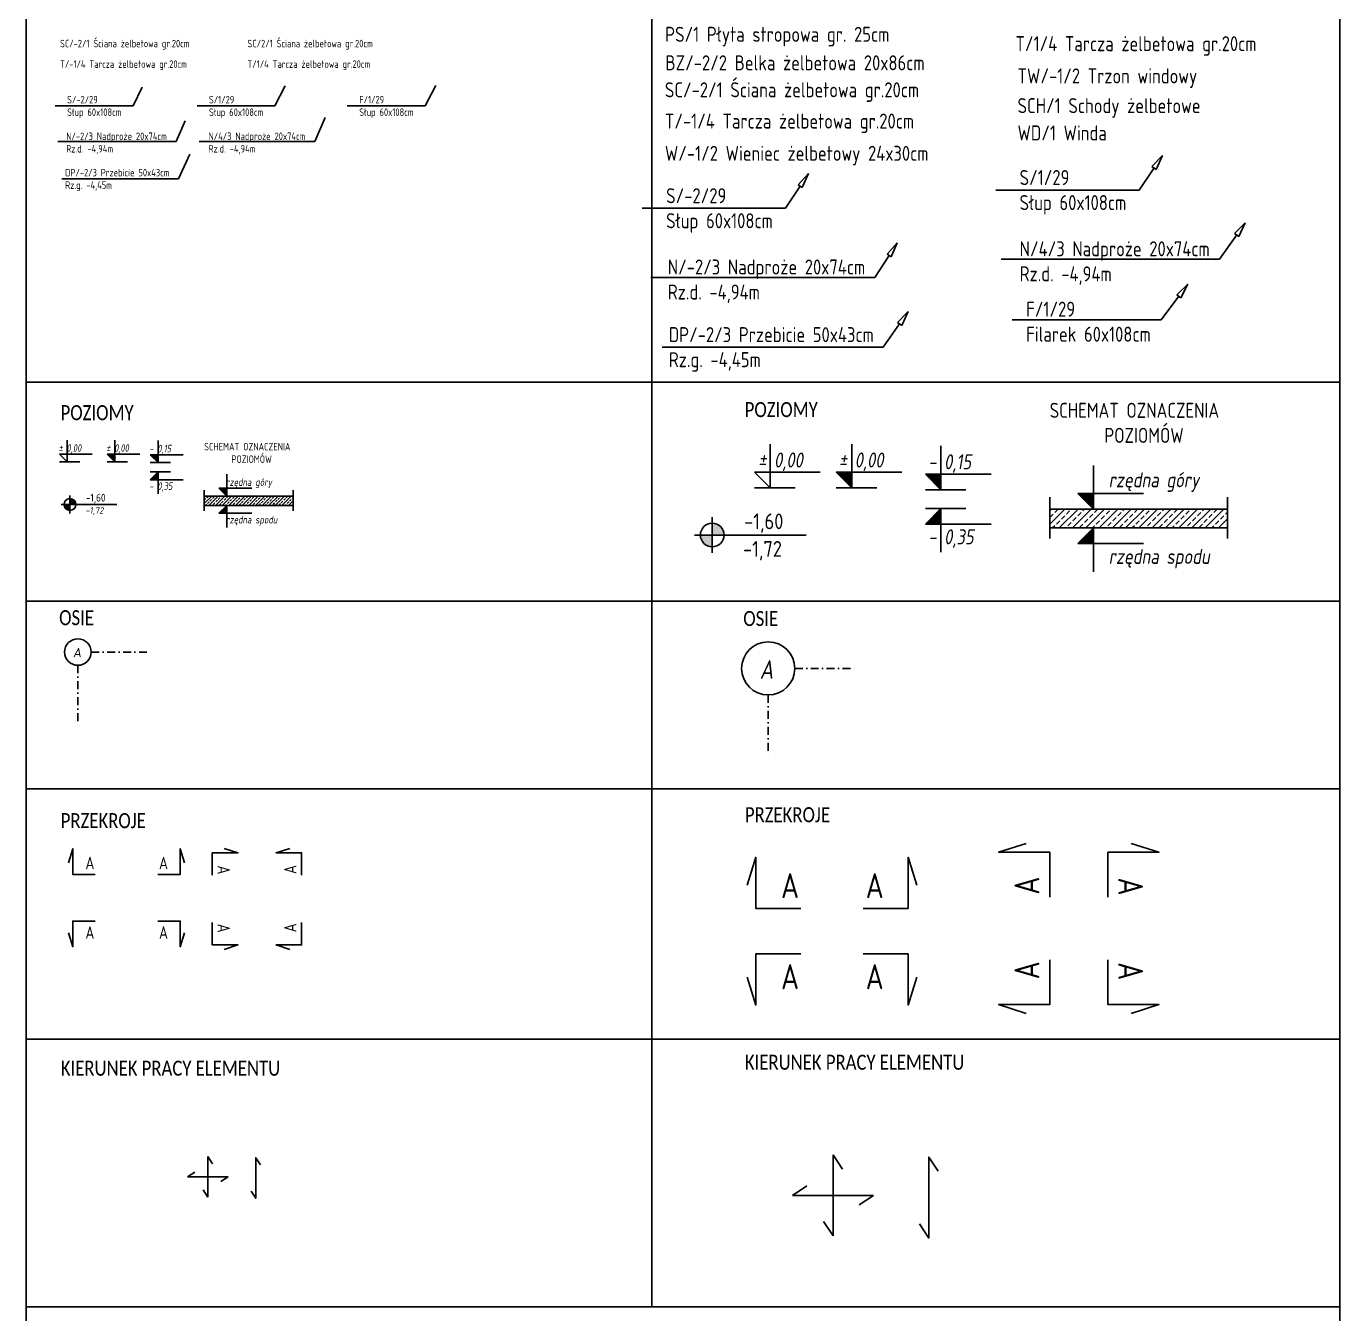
# Model space of a CAD drawing. Extents: x 0 to 4149, y 0 to 5505.
# Drawn here: x 0 to 2100, y 1210 to 3268 of the extents above; entities that cross this region are included whole.
import ezdxf
from ezdxf import colors
from ezdxf.entities.mleader import LeaderData, LeaderLine
from ezdxf.enums import TextEntityAlignment as Align
from ezdxf.math import Vec2, Vec3

# ---------------------------------------------------------------- set-up
doc = ezdxf.new("R2010")
doc.units = 0
doc.header["$MEASUREMENT"] = 0
doc.linetypes.add('DASHDOT', pattern=[25.4, 12.7, -6.35, 0, -6.35])
doc.linetypes.add('DASHED', pattern=[19.05, 12.7, -6.35])
for name, color, linetype in [('FS_Opis', 6, 'Continuous'), ('FS_OSIE', 6, 'DASHDOT'), ('FS_PRZEBICIA', 8, 'Continuous'), ('FS_PRZEKROJOWA', 1, 'Continuous'), ('FS_PRZERYWANA', 3, 'DASHED'), ('FS_RAMKA', 7, 'Continuous'), ('FS_SZRAFY', 8, 'Continuous'), ('FS_ZBROJENIE DOLNE', 2, 'Continuous')]:
    doc.layers.add(name, color=color, linetype=linetype)
doc.styles.add('KB 1_100', font='isocpeur.ttf', dxfattribs={"width": 0.8, "height": 24})
doc.styles.add('KB 1_50', font='isocpeur.ttf', dxfattribs={"width": 0.8, "height": 12})
doc.styles.add('KB_50', font='isocpeur.ttf', dxfattribs={"height": 10})
doc.styles.add('Ovotz Text Style 50', font='isocpeur.ttf', dxfattribs={"width": 0.7, "height": 50})

# ---------------------------------------------------------------- blocks, each defined once
blk = doc.blocks.new('KB poziom 1_50')
at = {"layer": 'FS_Opis', "ltscale": 50}
blk.add_hatch(color=256, dxfattribs=at).paths.add_polyline_path([(-12.5, 12.5), (0, 0), (0, 12.5)])
for p, q in [((0, 0), (0, 35)), ((-12.5, 12.5), (0, 0)), ((-12.5, 12.5), (40, 12.5))]:
    blk.add_line(p, q, dxfattribs=at)
at = {"layer": 'FS_Opis', "color": 9}
blk.add_line((-12.5, 0), (20, 0), dxfattribs=at)
at = {"layer": 'FS_Opis', "color": 9, "style": 'KB 1_50', "oblique": 10, "width": 0.8, "flags": 4}
blk.add_attdef('POZIOM', (-13.9, 16.3), '', height=12, dxfattribs=at)
blk = doc.blocks.new('KB poziom 1_100')
at = {"layer": 'FS_Opis', "ltscale": 50}
blk.add_hatch(color=256, dxfattribs=at).paths.add_polyline_path([(-25, 25), (0, 0), (0, 25)])
for p, q in [((0, 0), (0, 70)), ((-25, 25), (0, 0)), ((-25, 25), (80, 25))]:
    blk.add_line(p, q, dxfattribs=at)
at = {"layer": 'FS_Opis', "color": 9}
blk.add_line((-25, 0), (40, 0), dxfattribs=at)
at = {"layer": 'FS_Opis', "color": 9, "style": 'KB 1_100', "oblique": 10, "width": 0.8, "flags": 4}
blk.add_attdef('POZIOM', (-27.9, 32.6), '', height=24, dxfattribs=at)
blk = doc.blocks.new('KB przekrój 1_50')
at = {"layer": 'FS_Opis', "color": 7, "ltscale": 30}
blk.add_lwpolyline([(0, 0), (35.9, 0), (35.9, 40.9), (42.9, 18.7)], dxfattribs=at)
at = {"layer": 'FS_Opis', "color": 1, "ltscale": 50, "style": 'KB 1_50', "oblique": 10, "width": 0.8, "flags": 4}
blk.add_attdef('PRZEKRÓJ', (2, 8.2), '', height=20, dxfattribs=at)
blk = doc.blocks.new('KB przekrój 1_100')
at = {"layer": 'FS_Opis', "color": 7, "ltscale": 30}
blk.add_lwpolyline([(0, 0), (71.7, 0), (71.7, 81.7), (85.8, 37.4)], dxfattribs=at)
at = {"layer": 'FS_Opis', "color": 1, "ltscale": 50, "style": 'KB 1_100', "oblique": 10, "width": 0.8, "flags": 4}
blk.add_attdef('PRZEKRÓJ', (4, 16.5), '', height=40, dxfattribs=at)
blk = doc.blocks.new('_None')
blk = doc.blocks.new('_ClosedBlank')
at = {"color": 0, "linetype": 'ByBlock', "lineweight": -2}
for p, q in [((-1, 0.167), (0, 0)), ((-1, 0.167), (-1, -0.167)), ((0, 0), (-1, -0.167))]:
    blk.add_line(p, q, dxfattribs=at)
blk = doc.blocks.new('KB poziom3 1_100')
at = {"layer": 'FS_Opis', "ltscale": 50}
for points in [[(-25, 25), (0, 0), (0, 25)], [(0, -55), (0, -30), (-25, -55)]]:
    blk.add_hatch(color=256, dxfattribs=at).paths.add_polyline_path(points)
for p, q in [((0, 0), (0, 70)), ((-25, 25), (0, 0)), ((-25, 25), (80, 25)), ((-25, -55), (0, -30)), ((0, -30), (0, -100)), ((-25, -55), (80, -55))]:
    blk.add_line(p, q, dxfattribs=at)
at = {"layer": 'FS_Opis', "color": 9}
for p, q in [((-25, 0), (40, 0)), ((-25, -30), (40, -30))]:
    blk.add_line(p, q, dxfattribs=at)
at = {"layer": 'FS_Opis', "color": 9, "style": 'KB 1_100', "oblique": 10, "width": 0.8, "flags": 4}
for p in [(-27.9, 32.6), (-27.9, -87.4)]:
    blk.add_attdef('POZIOM', p, '', height=24, dxfattribs=at)
blk = doc.blocks.new('KB poziom3 1_50')
at = {"layer": 'FS_Opis', "ltscale": 50}
for points in [[(-12.5, 12.5), (0, 0), (0, 12.5)], [(0, -27.5), (0, -15), (-12.5, -27.5)]]:
    blk.add_hatch(color=256, dxfattribs=at).paths.add_polyline_path(points)
for p, q in [((0, 0), (0, 35)), ((-12.5, 12.5), (0, 0)), ((-12.5, 12.5), (40, 12.5)), ((0, -15), (0, -50)), ((-12.5, -27.5), (40, -27.5))]:
    blk.add_line(p, q, dxfattribs=at)
at = {"layer": 'FS_Opis', "color": 9}
for p, q in [((-12.5, 0), (20, 0)), ((-12.5, -15), (20, -15))]:
    blk.add_line(p, q, dxfattribs=at)
at = {"layer": 'FS_Opis', "color": 5, "ltscale": 50}
blk.add_line((-12.5, -27.5), (0, -15), dxfattribs=at)
at = {"layer": 'FS_Opis', "color": 9, "style": 'KB 1_50', "oblique": 10, "width": 0.8, "flags": 4}
for p in [(-13.9, 16.3), (-13.9, -43.7)]:
    blk.add_attdef('POZIOM', p, '', height=12, dxfattribs=at)
blk = doc.blocks.new('KB osie 1_100')
at = {"layer": 'FS_OSIE', "linetype": 'Continuous', "ltscale": 50}
blk.add_circle((0, 42.5), 42.5, dxfattribs=at)
at = {"layer": 'FS_Opis', "color": 6, "linetype": 'Continuous', "ltscale": 50, "style": 'KB 1_100', "oblique": 10, "width": 0.8, "flags": 4}
blk.add_attdef('OSIE', text='', height=30, dxfattribs=at).set_placement((-2.8, 16.8), align=Align.BOTTOM_CENTER)
blk = doc.blocks.new('KB osie 1_50')
at = {"layer": 'FS_OSIE', "linetype": 'Continuous', "ltscale": 50}
blk.add_circle((0, 21.2), 21.2, dxfattribs=at)
at = {"layer": 'FS_Opis', "color": 6, "linetype": 'Continuous', "ltscale": 50, "style": 'KB 1_50', "oblique": 10, "width": 0.8, "flags": 4}
blk.add_attdef('OSIE', text='', height=15, dxfattribs=at).set_placement((-1.4, 8.4), align=Align.BOTTOM_CENTER)
blk = doc.blocks.new('KB poziom arch 1_50')
at = {"layer": 'FS_Opis', "color": 6, "ltscale": 50}
for p, q in [((0, 0), (0, 35)), ((-12.5, 12.5), (0, 0)), ((-12.5, 12.5), (40, 12.5))]:
    blk.add_line(p, q, dxfattribs=at)
at = {"layer": 'FS_Opis', "color": 9}
blk.add_line((-12.5, 0), (20, 0), dxfattribs=at)
at = {"layer": 'FS_Opis', "color": 9, "style": 'KB 1_50', "oblique": 10, "width": 0.8, "flags": 4}
blk.add_attdef('POZIOM', (-13.9, 16.3), '', height=12, dxfattribs=at)
blk = doc.blocks.new('KB poziom arch 1_100')
at = {"layer": 'FS_Opis', "ltscale": 50}
for p, q in [((0, 0), (0, 70)), ((-25, 25), (0, 0)), ((-25, 25), (80, 25))]:
    blk.add_line(p, q, dxfattribs=at)
at = {"layer": 'FS_Opis', "color": 9}
blk.add_line((-25, 0), (40, 0), dxfattribs=at)
at = {"layer": 'FS_Opis', "color": 9, "style": 'KB 1_100', "oblique": 10, "width": 0.8, "flags": 4}
blk.add_attdef('POZIOM', (-15.3, 32.6), '', height=24, dxfattribs=at)
blk = doc.blocks.new('KB kierunek pracy 1_100')
at = {"layer": 'FS_Opis'}
for p, q in [((0, -129.6), (0, 129.6)), ((0, 129.6), (30.1, 83.9)), ((-83.9, 30.1), (-129.6, 0)), ((-129.6, 0), (129.6, 0)), ((129.6, 0), (83.9, -30.1)), ((-30.1, -83.9), (0, -129.6))]:
    blk.add_line(p, q, dxfattribs=at)
blk = doc.blocks.new('KB kierunek pracy 1_50')
at = {"layer": 'FS_Opis'}
for p, q in [((0, -64.8), (0, 64.8)), ((0, 64.8), (15.1, 41.9)), ((-41.9, 15.1), (-64.8, 0)), ((-64.8, 0), (64.8, 0)), ((64.8, 0), (41.9, -15.1)), ((-15.1, -41.9), (0, -64.8))]:
    blk.add_line(p, q, dxfattribs=at)
blk = doc.blocks.new('Ovotz_kota wysokosciowa RZUT')
h = blk.add_hatch(color=256)
edge = h.paths.add_edge_path()
edge.add_ellipse((0, 0), major_axis=(0, 6), ratio=1, start_angle=269.99965, end_angle=359.99965)
edge.add_line((0, 6), (0, 0))
edge.add_line((0, 0), (6, 0))
edge = h.paths.add_edge_path()
edge.add_ellipse((0, 0), major_axis=(0, 6), ratio=1, start_angle=449.99965, end_angle=539.99965)
edge.add_line((0, -6), (0, 0))
edge.add_line((0, 0), (-6, 0))
for p, q in [((0, 9), (0, -9)), ((-9, 0), (47.63, 0))]:
    blk.add_line(p, q)
blk.add_ellipse((0, 0), major_axis=(0, 6), ratio=1, start_param=4.712383, end_param=10.995568)
at = {"style": 'Ovotz Text Style 50', "width": 0.85}
for tag, p in [('PSW', (78.23, 2.94)), ('PSS', (78.23, -11.05))]:
    blk.add_attdef(tag, text='', height=8, dxfattribs=at).set_placement(p, align=Align.RIGHT)

msp = doc.modelspace()

# ---------------------------------------------------------------- hatches: boundary and pattern name
at = {"layer": 'FS_SZRAFY'}
h = msp.add_hatch(dxfattribs=at)
h.set_pattern_fill('ANSI33', color=256, scale=30, angle=360)
h.set_pattern_definition([(45, (-473649.014, 15489.243), (-5.30330086, 5.30330086), []), (45, (-473643.7106, 15489.243), (-5.30330086, 5.30330086), [3.75, -1.875])])
h.paths.add_polyline_path([(386.62167, 2517.44188), (284.58949, 2517.44188), (284.58949, 2502.44188), (386.62167, 2502.44188)])
h.paths.add_polyline_path([(426.65492, 2517.44188), (386.62167, 2517.44188), (386.62167, 2502.44188), (426.65492, 2502.44188)])
h = msp.add_hatch(dxfattribs=at)
h.set_pattern_fill('ANSI33', color=256, scale=60, angle=360)
h.set_pattern_definition([(45, (-946230.554, 28440.053), (-10.60660172, 10.60660172), []), (45, (-946219.947, 28440.053), (-10.60660172, 10.60660172), [7.5, -3.75])])
h.paths.add_polyline_path([(1840.71718, 2496.4498), (1636.65282, 2496.4498), (1636.65282, 2466.4498), (1840.71718, 2466.4498)])
h.paths.add_polyline_path([(1920.78368, 2496.4498), (1840.71718, 2496.4498), (1840.71718, 2466.4498), (1920.78368, 2466.4498)])

# ---------------------------------------------------------------- linework, layer by layer
for p, q in [((0, 5505.42201), (0, 0)), ((2100, 0), (2100, 5505.42201)), ((2100, 1221.42867), (0, 1221.42867))]:
    msp.add_line(p, q)
at = {"layer": 'FS_Opis'}
for points in [[(359.35493, 1406.49787), (366.88171, 1395.06863), (366.88171, 1459.85424), (374.40849, 1448.425)], [(1427.96288, 1354.20954), (1443.01644, 1331.35105), (1443.01644, 1460.92228), (1458.07, 1438.06379)]]:
    msp.add_lwpolyline(points, dxfattribs=at)
at = {"layer": 'FS_OSIE'}
for p, q in [((103.76912, 2268.2083), (203.76912, 2268.2083)), ((82.51912, 2246.9583), (82.51912, 2146.9583)), ((1228.69056, 2242.01547), (1328.69056, 2242.01547)), ((1186.19056, 2199.51547), (1186.19056, 2099.51547))]:
    msp.add_line(p, q, dxfattribs=at)
at = {"layer": 'FS_PRZEKROJOWA'}
for p, q in [((284.58949, 2517.44188, 3.01911), (426.65492, 2517.44188, 3.01911)), ((284.58949, 2502.44188, 3.01911), (426.65492, 2502.44188, 3.01911)), ((1636.65282, 2496.4498, 30.19108), (1920.78368, 2496.4498, 30.19108)), ((1636.65282, 2466.4498, 30.19108), (1920.78368, 2466.4498, 30.19108))]:
    msp.add_line(p, q, dxfattribs=at)
at = {"layer": 'FS_PRZERYWANA', "ltscale": 50}
for p, q in [((284.58949, 2527.14638, 3.01911), (284.58949, 2493.95539, 3.01911)), ((426.65492, 2527.14638, 3.01911), (426.65492, 2493.95539, 3.01911)), ((1636.65282, 2515.85879, 30.19108), (1636.65282, 2449.4768, 30.19108)), ((1920.78368, 2515.85879, 30.19108), (1920.78368, 2449.4768, 30.19108))]:
    msp.add_line(p, q, dxfattribs=at)
at = {"layer": 'FS_RAMKA', "color": 4}
for p, q in [((1000, 4309.49123), (1000, 1221.42867)), ((2100, 2699.49123), (0, 2699.49123)), ((2100, 2349.49123), (0, 2349.49123)), ((2100, 2049.49123), (0, 2049.49123)), ((2100, 1649.49123), (0, 1649.49123))]:
    msp.add_line(p, q, dxfattribs=at)

# ---------------------------------------------------------------- block references
ref = msp.add_blockref('KB osie 1_50', (82.51912, 2246.9583))
ref.add_attrib('OSIE', 'A', dxfattribs={"layer": 'FS_Opis', "color": 6, "linetype": 'Continuous', "ltscale": 50, "height": 15, "style": 'KB_50', "oblique": 10}).set_placement((81.13657, 2255.3538), align=Align.BOTTOM_CENTER)
ref = msp.add_blockref('KB osie 1_100', (1186.19056, 2199.51547))
ref.add_attrib('OSIE', 'A', dxfattribs={"layer": 'FS_Opis', "color": 6, "linetype": 'Continuous', "ltscale": 50, "height": 30, "style": 'KB 1_100', "oblique": 10, "width": 0.8}).set_placement((1183.42546, 2216.30645), align=Align.BOTTOM_CENTER)
ref = msp.add_blockref('KB przekrój 1_50', (110.2175, 1912.7266), dxfattribs=dict(xscale=-1))
ref.add_attrib('PRZEKRÓJ', 'A', (94.52543, 1920.95538), dxfattribs={"layer": 'FS_Opis', "color": 1, "ltscale": 50, "height": 20, "style": 'KB 1_50', "width": 0.8})
ref = msp.add_blockref('KB przekrój 1_50', (210.2175, 1912.7266))
ref.add_attrib('PRZEKRÓJ', 'A', (212.19529, 1920.95538), dxfattribs={"layer": 'FS_Opis', "color": 1, "ltscale": 50, "height": 20, "style": 'KB 1_50', "width": 0.8})
ref = msp.add_blockref('KB przekrój 1_50', (297.43914, 1911.37153), dxfattribs=dict(xscale=-1, rotation=270))
ref.add_attrib('PRZEKRÓJ', 'A', (305.66792, 1927.06361), dxfattribs={"layer": 'FS_Opis', "color": 1, "ltscale": 50, "height": 20, "rotation": 270, "style": 'KB 1_50', "width": 0.8})
ref = msp.add_blockref('KB przekrój 1_50', (440.25075, 1911.37153), dxfattribs=dict(rotation=89.99999999999999))
ref.add_attrib('PRZEKRÓJ', 'A', (432.02197, 1913.34932), dxfattribs={"layer": 'FS_Opis', "color": 1, "ltscale": 50, "height": 20, "rotation": 90, "style": 'KB 1_50', "width": 0.8})
ref = msp.add_blockref('KB przekrój 1_100', (1636.26016, 1876.37661), dxfattribs=dict(rotation=90))
ref.add_attrib('PRZEKRÓJ', 'A', (1619.8026, 1880.33219), dxfattribs={"layer": 'FS_Opis', "color": 1, "ltscale": 50, "height": 40, "rotation": 90, "style": 'KB 1_100', "width": 0.8})
ref = msp.add_blockref('KB przekrój 1_100', (1729.28099, 1876.37661), dxfattribs=dict(xscale=-1, rotation=270))
ref.add_attrib('PRZEKRÓJ', 'A', (1745.73855, 1907.76076), dxfattribs={"layer": 'FS_Opis', "color": 1, "ltscale": 50, "height": 40, "rotation": 270, "style": 'KB 1_100', "width": 0.8})
ref = msp.add_blockref('KB przekrój 1_100', (1238.1382, 1858.34683), dxfattribs=dict(xscale=-1))
ref.add_attrib('PRZEKRÓJ', 'A', (1206.75404, 1874.8044), dxfattribs={"layer": 'FS_Opis', "color": 1, "ltscale": 50, "height": 40, "style": 'KB 1_100', "width": 0.8})
ref = msp.add_blockref('KB przekrój 1_100', (1338.1382, 1858.34683))
ref.add_attrib('PRZEKRÓJ', 'A', (1342.09378, 1874.8044), dxfattribs={"layer": 'FS_Opis', "color": 1, "ltscale": 50, "height": 40, "style": 'KB 1_100', "width": 0.8})
ref = msp.add_blockref('KB przekrój 1_50', (110.2175, 1837.99222), dxfattribs=dict(rotation=180))
ref.add_attrib('PRZEKRÓJ', 'A', (94.52543, 1809.76344), dxfattribs={"layer": 'FS_Opis', "color": 1, "ltscale": 50, "height": 20, "style": 'KB 1_50', "width": 0.8})
ref = msp.add_blockref('KB przekrój 1_50', (210.2175, 1837.99222), dxfattribs=dict(xscale=-1, rotation=180))
ref.add_attrib('PRZEKRÓJ', 'A', (212.19529, 1809.76344), dxfattribs={"layer": 'FS_Opis', "color": 1, "ltscale": 50, "height": 20, "style": 'KB 1_50', "width": 0.8})
ref = msp.add_blockref('KB przekrój 1_50', (297.43914, 1835.83088), dxfattribs=dict(rotation=270))
ref.add_attrib('PRZEKRÓJ', 'A', (305.66792, 1833.85309), dxfattribs={"layer": 'FS_Opis', "color": 1, "ltscale": 50, "height": 20, "rotation": 270, "style": 'KB 1_50', "width": 0.8})
ref = msp.add_blockref('KB przekrój 1_50', (440.25075, 1835.83088), dxfattribs=dict(xscale=-1, rotation=90))
ref.add_attrib('PRZEKRÓJ', 'A', (432.02197, 1820.13881), dxfattribs={"layer": 'FS_Opis', "color": 1, "ltscale": 50, "height": 20, "rotation": 90, "style": 'KB 1_50', "width": 0.8})
ref = msp.add_blockref('KB przekrój 1_100', (1238.1382, 1785.59459), dxfattribs=dict(rotation=180))
ref.add_attrib('PRZEKRÓJ', 'A', (1206.75404, 1729.13703), dxfattribs={"layer": 'FS_Opis', "color": 1, "ltscale": 50, "height": 40, "style": 'KB 1_100', "width": 0.8})
ref = msp.add_blockref('KB przekrój 1_100', (1338.1382, 1785.59459), dxfattribs=dict(xscale=-1, rotation=180))
ref.add_attrib('PRZEKRÓJ', 'A', (1342.09378, 1729.13703), dxfattribs={"layer": 'FS_Opis', "color": 1, "ltscale": 50, "height": 40, "style": 'KB 1_100', "width": 0.8})
ref = msp.add_blockref('KB przekrój 1_100', (1636.26016, 1776.37661), dxfattribs=dict(xscale=-1, rotation=90))
ref.add_attrib('PRZEKRÓJ', 'A', (1619.8026, 1744.99246), dxfattribs={"layer": 'FS_Opis', "color": 1, "ltscale": 50, "height": 40, "rotation": 90, "style": 'KB 1_100', "width": 0.8})
ref = msp.add_blockref('KB przekrój 1_100', (1729.28099, 1776.37661), dxfattribs=dict(rotation=270))
ref.add_attrib('PRZEKRÓJ', 'A', (1745.73855, 1772.42103), dxfattribs={"layer": 'FS_Opis', "color": 1, "ltscale": 50, "height": 40, "rotation": 270, "style": 'KB 1_100', "width": 0.8})
at = {"layer": 'FS_Opis'}
ref = msp.add_blockref('KB poziom arch 1_50', (65.5456, 2571.97829), dxfattribs=at)
ref.add_attrib('POZIOM', '%%p 0,00', (51.61172, 2588.27474), dxfattribs={"color": 9, "height": 12, "style": 'KB 1_50', "oblique": 10, "width": 0.8})
ref = msp.add_blockref('KB poziom 1_50', (141.62233, 2571.97829), dxfattribs=at)
ref.add_attrib('POZIOM', '± 0,00', (127.68844, 2588.27474), dxfattribs={"color": 9, "height": 12, "style": 'KB 1_50', "oblique": 10, "width": 0.8})
ref = msp.add_blockref('KB poziom3 1_50', (210.66093, 2571.12396), dxfattribs=at)
ref.add_attrib('POZIOM', '- 0,15', (196.72705, 2587.42041), dxfattribs={"color": 9, "height": 12, "style": 'KB 1_50', "oblique": 10, "width": 0.8})
ref.add_attrib('POZIOM', '- 0,35', (196.72705, 2527.42041), dxfattribs={"color": 9, "height": 12, "style": 'KB 1_50', "oblique": 10, "width": 0.8})
ref = msp.add_blockref('KB poziom arch 1_100', (1189.28653, 2530.55211), dxfattribs=at)
ref.add_attrib('POZIOM', '%%p 0,00', (1170.34692, 2563.14501), dxfattribs={"color": 9, "height": 24, "style": 'KB 1_100', "oblique": 10, "width": 0.8})
ref = msp.add_blockref('KB poziom 1_100', (1319.69494, 2530.55211), dxfattribs=at)
ref.add_attrib('POZIOM', '± 0,00', (1299.29916, 2563.14501), dxfattribs={"color": 9, "height": 24, "style": 'KB 1_50', "oblique": 10, "width": 0.8})
ref = msp.add_blockref('KB poziom3 1_100', (1462.46806, 2527.70905), dxfattribs=at)
ref.add_attrib('POZIOM', '- 0,35', (1442.23382, 2440.30195), dxfattribs={"color": 9, "height": 24, "style": 'KB 1_100', "oblique": 10, "width": 0.8})
ref.add_attrib('POZIOM', '- 0,15', (1442.19091, 2560.30195), dxfattribs={"color": 9, "height": 24, "style": 'KB 1_100', "oblique": 10, "width": 0.8})
ref = msp.add_blockref('KB poziom3 1_100', (1706.17622, 2496.4498, 30.19108), dxfattribs=at)
ref.add_attrib('POZIOM', '  rzędna spodu', (1706.17622, 2409.0427, 30.19108), dxfattribs={"color": 9, "height": 24, "style": 'KB 1_100', "oblique": 10, "width": 0.8})
ref.add_attrib('POZIOM', '  rzędna góry', (1706.17622, 2531.4498, 30.19108), dxfattribs={"color": 9, "height": 24, "style": 'KB 1_100', "oblique": 10, "width": 0.8})
ref = msp.add_blockref('KB poziom3 1_50', (320.62221, 2517.44188, 3.01911), dxfattribs=at)
ref.add_attrib('POZIOM', '  rzędna góry', (306.68832, 2533.73833, 3.01911), dxfattribs={"color": 9, "height": 12, "style": 'KB 1_50', "oblique": 10, "width": 0.8})
ref.add_attrib('POZIOM', '  rzędna spodu', (306.68832, 2473.73833, 3.01911), dxfattribs={"color": 9, "height": 12, "style": 'KB 1_50', "oblique": 10, "width": 0.8})
ref = msp.add_blockref('Ovotz_kota wysokosciowa RZUT', (69.8527, 2503.99282), dxfattribs=dict(at, xscale=1.574803149606299, yscale=1.574803149606299, zscale=1.574803149606299))
ref.add_attrib('PSS', '-1,72', dxfattribs={"layer": '0', "height": 10, "style": 'KB_50', "oblique": 10}).set_placement((94.45808, 2486.59648), align=Align.BOTTOM_LEFT)
ref.add_attrib('PSW', '-1,60', (95.34384, 2508.62142), dxfattribs={"layer": '0', "height": 12.598425, "style": 'Ovotz Text Style 50', "width": 0.85})
ref = msp.add_blockref('Ovotz_kota wysokosciowa RZUT', (1096.75444, 2455.23255), dxfattribs=dict(at, xscale=3.149606299212599, yscale=3.149606299212599, zscale=3.149606299212599))
ref.add_attrib('PSS', '-1,72', (1145.96519, 2420.43987), dxfattribs={"layer": '0', "height": 25.19685, "style": 'Ovotz Text Style 50', "width": 0.85})
ref.add_attrib('PSW', '-1,60', (1147.73671, 2464.48974), dxfattribs={"layer": '0', "height": 25.19685, "style": 'Ovotz Text Style 50', "width": 0.85})
at = {"layer": 'FS_ZBROJENIE DOLNE', "xscale": 0.5, "yscale": 0.5, "zscale": 0.5}
for name, p in [('KB kierunek pracy 1_50', (290.30304, 1429.20464)), ('KB kierunek pracy 1_100', (1289.8591, 1399.62309))]:
    msp.add_blockref(name, p, dxfattribs=at)

# ---------------------------------------------------------------- texts
at = {"layer": 'FS_Opis', "ltscale": 30, "attachment_point": 1}
for s, width, insert, char_height, style in [('PS/1 Płyta stropowa gr. 25cm', 836.3381655, (1021.49645, 3267.60365), 24, 'KB 1_100'), ('SC/-2/1 Ściana żelbetowa gr.20cm', 353.2451634, (53.99342, 3246.85863), 12, 'KB 1_50'), ('SC/2/1 Ściana żelbetowa gr.20cm', 353.2451634, (353.63361, 3246.85863), 12, 'KB 1_50'), ('T/1/4 Tarcza żelbetowa gr.20cm', 564.0621317, (1581.52647, 3252.63272), 24, 'KB 1_100'), ('T/-1/4 Tarcza żelbetowa gr.20cm', 353.2451634, (53.99342, 3214.00396), 12, 'KB 1_50'), ('T/1/4 Tarcza żelbetowa gr.20cm', 353.2451634, (353.63361, 3214.00396), 12, 'KB 1_50'), ('BZ/-2/2 Belka żelbetowa 20x86cm', 559.078563, (1021.84453, 3222.04185), 24, 'KB 1_100'), ('TW/-1/2 Trzon windowy', 564.0621317, (1584.87151, 3201.13018), 24, 'KB 1_100'), ('SC/-2/1 Ściana żelbetowa gr.20cm', 552.9192746, (1021.02284, 3178.87499), 24, 'KB 1_100'), ('SCH/1 Schody żelbetowe', 564.0621317, (1584.87151, 3153.58052), 24, 'KB 1_100'), ('T/-1/4 Tarcza żelbetowa gr.20cm', 564.0621317, (1021.02284, 3128.87499), 24, 'KB 1_100'), ('WD/1 Winda', 564.0621317, (1584.87151, 3109.94179), 24, 'KB 1_100'), ('W/-1/2 Wieniec żelbetowy 24x30cm', 564.0621317, (1021.02284, 3077.37245), 24, 'KB 1_100')]:
    msp.add_mtext_dynamic_manual_height_columns(s, width=width, gutter_width=12.5, heights=[0], dxfattribs=dict(at, insert=insert, char_height=char_height, style=style))
at = {"layer": 'FS_Opis', "color": 7, "char_height": 24, "attachment_point": 1, "style": 'KB 1_50'}
for s, insert in [('{\\fCalibri|b0|i0|c238|p34;POZIOMY}', (1148.69287, 2667.69397)), ('{\\fCalibri|b0|i0|c238|p34;POZIOMY}', (54.86715, 2662.8067)), ('{\\fCalibri|b0|i0|c238|p34;OSIE}', (52.52419, 2335.06916)), ('{\\fCalibri|b0|i0|c238|p34;OSIE}', (1146.3499, 2333.75557)), ('{\\fCalibri|b0|i0|c238|p34;PRZEKROJE}', (1148.96644, 2020.15543)), ('{\\fCalibri|b0|i0|c238|p34;PRZEKROJE}', (55.14073, 2010.6409)), ('{\\fCalibri|b0|i0|c238|p34;KIERUNEK PRACY ELEMENTU}', (1148.96644, 1624.44259)), ('{\\fCalibri|b0|i0|c238|p34;KIERUNEK PRACY ELEMENTU}', (55.14073, 1614.92805))]:
    msp.add_mtext_dynamic_manual_height_columns(s, width=423.2118382, gutter_width=90, heights=[0], dxfattribs=dict(at, insert=insert))
at = {"layer": 'FS_Opis', "attachment_point": 1}
for s, insert, char_height, width, style in [('\\pi32.488;SCHEMAT OZNACZENIA \\P\\pi119.8;POZIOMÓW', (1603.80639, 2666.53131, -30.19108), 24, 382.232505, 'KB 1_100'), ('\\pi16.244;SCHEMAT OZNACZENIA \\P\\pi59.901;POZIOMÓW', (268.16628, 2602.48264, -27.17198), 12, 191.1162525, 'KB 1_50')]:
    msp.add_mtext(s, dxfattribs=dict(at, insert=insert, char_height=char_height, width=width, style=style))

# ---------------------------------------------------------------- leaders
at = {"layer": 'FS_Opis', "ltscale": 2000}
ml = msp.add_multileader_mtext('Standard', dxfattribs=at)
ml.set_content('\\pxsm1;S/-2/29 \\PSłup 60x108cm', color=256, style='KB 1_50')
ml.set_leader_properties(color=256)
ml.set_arrow_properties(name='NONE')
ml.build(insert=Vec2(0, 0))
ml.multileader.update_dxf_attribs({"text_left_attachment_type": 6, "text_right_attachment_type": 6, "dogleg_length": 20})
ctx = ml.context
ctx.base_point, ctx.char_height, ctx.plane_origin = Vec3(63.31022, 3141.1284), 12, Vec3(-94.73933, 3389.25724)
ctx.left_attachment, ctx.right_attachment = 6, 6
notes = []
notes.append((ctx, [(0, (1, 1, 0), (170.83022, 3141.1284), (-1, 0), 20, [(0, [(185.05872, 3171.22232)], 0, [])])]))
ctx.mtext.insert, ctx.mtext.flow_direction = Vec3(65.31022, 3157.1284), 5
ml = msp.add_multileader_mtext('Standard', dxfattribs=at)
ml.set_content('\\pxsm1;S/1/29 \\PSłup 60x108cm', color=256, style='KB 1_50')
ml.set_leader_properties(color=256)
ml.set_arrow_properties(name='NONE')
ml.build(insert=Vec2(0, 0))
ml.multileader.update_dxf_attribs({"text_left_attachment_type": 6, "text_right_attachment_type": 6, "dogleg_length": 20})
ctx = ml.context
ctx.base_point, ctx.char_height, ctx.plane_origin = Vec3(290.05668, 3141.1284), 12, Vec3(132.00713, 3389.25724)
ctx.left_attachment, ctx.right_attachment = 6, 6
notes.append((ctx, [(0, (1, 1, 0), (397.57668, 3141.1284), (-1, 0), 20, [(0, [(414.00105, 3173.07795)], 0, [])])]))
ctx.mtext.insert, ctx.mtext.flow_direction = Vec3(292.05668, 3157.1284), 5
ml = msp.add_multileader_mtext('Standard', dxfattribs=at)
ml.set_content('\\pxsm1;F/1/29 \\PSłup 60x108cm', color=256, style='KB 1_50')
ml.set_leader_properties(color=256)
ml.set_arrow_properties(name='NONE')
ml.build(insert=Vec2(0, 0))
ml.multileader.update_dxf_attribs({"text_left_attachment_type": 6, "text_right_attachment_type": 6, "dogleg_length": 20})
ctx = ml.context
ctx.base_point, ctx.char_height, ctx.plane_origin = Vec3(530.33439, 3141.1284), 12, Vec3(372.28484, 3389.25724)
ctx.left_attachment, ctx.right_attachment = 6, 6
notes.append((ctx, [(0, (1, 1, 0), (637.85439, 3141.1284), (-1, 0), 20, [(0, [(654.56778, 3173.70812)], 0, [])])]))
ctx.mtext.insert, ctx.mtext.flow_direction = Vec3(532.33439, 3157.1284), 5
ml = msp.add_multileader_mtext('Standard', dxfattribs=at)
ml.set_content('N/-2/3 Nadproże 20x74cm\\PRz.d. -4,94m', color=256, style='KB 1_50')
ml.set_leader_properties(color=256)
ml.set_arrow_properties(name='NONE')
ml.build(insert=Vec2(0, 0))
ml.multileader.update_dxf_attribs({"text_left_attachment_type": 6, "text_right_attachment_type": 6, "dogleg_length": 20})
ctx = ml.context
ctx.base_point, ctx.char_height, ctx.plane_origin = Vec3(61.87818, 3084.25999), 12, Vec3(-36.30822, 3286.74916)
ctx.left_attachment, ctx.right_attachment = 6, 6
notes.append((ctx, [(0, (1, 1, 0), (239.47818, 3084.25999), (-1, 0), 20, [(0, [(254.2912, 3117.259)], 0, [])])]))
ctx.mtext.insert, ctx.mtext.flow_direction = Vec3(63.87818, 3098.65999), 5
ml = msp.add_multileader_mtext('Standard', dxfattribs=at)
ml.set_content('N/4/3 Nadproże 20x74cm\\PRz.d. -4,94m', color=256, style='KB 1_50')
ml.set_leader_properties(color=256)
ml.set_arrow_properties(name='NONE')
ml.build(insert=Vec2(0, 0))
ml.multileader.update_dxf_attribs({"text_left_attachment_type": 6, "text_right_attachment_type": 6, "dogleg_length": 20})
ctx = ml.context
ctx.base_point, ctx.char_height, ctx.plane_origin = Vec3(289.418, 3084.25999), 12, Vec3(185.4716, 3286.74916)
ctx.left_attachment, ctx.right_attachment = 6, 6
notes.append((ctx, [(0, (1, 1, 0), (461.258, 3084.25999), (-1, 0), 20, [(0, [(477.6949, 3122.80443)], 0, [])])]))
ctx.mtext.insert, ctx.mtext.flow_direction = Vec3(291.418, 3098.65999), 5
ml = msp.add_multileader_mtext('Standard', dxfattribs=at)
ml.set_content('\\pxsm1;S/1/29 \\PSłup 60x108cm', color=256, style='KB 1_100')
ml.set_leader_properties(color=256)
ml.set_arrow_properties(name='CLOSEDBLANK')
ml.build(insert=Vec2(0, 0))
ml.multileader.update_dxf_attribs({"text_left_attachment_type": 6, "text_right_attachment_type": 6, "dogleg_length": 20, "arrow_head_size": 24})
ctx = ml.context
ctx.base_point, ctx.char_height, ctx.arrow_head_size, ctx.landing_gap_size, ctx.plane_origin = Vec3(1584.13008, 3006.64595), 24, 24, 4, Vec3(1279.01096, 3352.90361)
ctx.left_attachment, ctx.right_attachment = 6, 6
notes.append((ctx, [(0, (1, 1, 0), (1779.17008, 3006.64595), (-1, 0), 20, [(0, [(1816.63857, 3061.75517)], 0, [])])]))
ctx.mtext.insert, ctx.mtext.flow_direction = Vec3(1588.13008, 3038.64595), 5
ml = msp.add_multileader_mtext('Standard', dxfattribs=at)
ml.set_content('\\pxsm1;S/-2/29 \\PSłup 60x108cm', color=256, style='KB 1_100')
ml.set_leader_properties(color=256)
ml.set_arrow_properties(name='CLOSEDBLANK')
ml.build(insert=Vec2(0, 0))
ml.multileader.update_dxf_attribs({"text_left_attachment_type": 6, "text_right_attachment_type": 6, "dogleg_length": 20, "arrow_head_size": 24})
ctx = ml.context
ctx.base_point, ctx.char_height, ctx.arrow_head_size, ctx.landing_gap_size, ctx.plane_origin = Vec3(1019.0561, 2977.57071), 24, 24, 4, Vec3(713.93699, 3323.82838)
ctx.left_attachment, ctx.right_attachment = 6, 6
notes.append((ctx, [(0, (1, 1, 0), (1214.0961, 2977.57071), (-1, 0), 20, [(0, [(1250.64667, 3032.89874)], 0, [])])]))
ctx.mtext.insert, ctx.mtext.flow_direction = Vec3(1023.0561, 3009.57071), 5
ml = msp.add_multileader_mtext('Standard', dxfattribs=at)
ml.set_content('N/4/3 Nadproże 20x74cm\\PRz.d. -4,94m', color=256, style='KB 1_100')
ml.set_leader_properties(color=256)
ml.set_arrow_properties(name='CLOSEDBLANK')
ml.build(insert=Vec2(0, 0))
ml.multileader.update_dxf_attribs({"text_left_attachment_type": 6, "text_right_attachment_type": 6, "dogleg_length": 20, "arrow_head_size": 24})
ctx = ml.context
ctx.base_point, ctx.char_height, ctx.arrow_head_size, ctx.landing_gap_size, ctx.plane_origin = Vec3(1584.23052, 2895.94964), 24, 24, 4, Vec3(1356.33771, 3150.92797)
ctx.left_attachment, ctx.right_attachment = 6, 6
notes.append((ctx, [(0, (1, 1, 0), (1907.91052, 2895.94964), (-1, 0), 20, [(0, [(1949.02609, 2954.45067)], 0, [])])]))
ctx.mtext.insert, ctx.mtext.flow_direction = Vec3(1588.23052, 2924.74964), 5
ml = msp.add_multileader_mtext('Standard', dxfattribs=at)
ml.set_content('N/-2/3 Nadproże 20x74cm\\PRz.d. -4,94m', color=256, style='KB 1_100')
ml.set_leader_properties(color=256)
ml.set_arrow_properties(name='CLOSEDBLANK')
ml.build(insert=Vec2(0, 0))
ml.multileader.update_dxf_attribs({"text_left_attachment_type": 6, "text_right_attachment_type": 6, "dogleg_length": 20, "arrow_head_size": 24})
ctx = ml.context
ctx.base_point, ctx.char_height, ctx.arrow_head_size, ctx.landing_gap_size, ctx.plane_origin = Vec3(1021.67977, 2866.8744), 24, 24, 4, Vec3(805.30697, 3121.85274)
ctx.left_attachment, ctx.right_attachment = 6, 6
notes.append((ctx, [(0, (1, 1, 0), (1356.87977, 2866.8744), (-1, 0), 20, [(0, [(1392.50415, 2922.34194)], 0, [])])]))
ctx.mtext.insert, ctx.mtext.flow_direction = Vec3(1025.67977, 2895.6744), 5
ml = msp.add_multileader_mtext('Standard', dxfattribs=at)
ml.set_content('\\pxsm1;F/1/29 \\PFilarek 60x108cm', color=256, style='KB 1_100')
ml.set_leader_properties(color=256)
ml.set_arrow_properties(name='CLOSEDBLANK')
ml.build(insert=Vec2(0, 0))
ml.multileader.update_dxf_attribs({"text_left_attachment_type": 6, "text_right_attachment_type": 6, "dogleg_length": 20, "arrow_head_size": 24})
ctx = ml.context
ctx.base_point, ctx.char_height, ctx.arrow_head_size, ctx.landing_gap_size, ctx.plane_origin = Vec3(1594.71212, 2799.41651), 24, 24, 4, Vec3(1314.553, 3141.26447)
ctx.left_attachment, ctx.right_attachment = 6, 6
notes.append((ctx, [(0, (1, 1, 0), (1814.71212, 2799.41651), (-1, 0), 20, [(0, [(1857.05333, 2856.23604)], 0, [])])]))
ctx.mtext.insert, ctx.mtext.flow_direction = Vec3(1598.71212, 2828.21651), 5
at = {"layer": 'FS_PRZEBICIA'}
ml = msp.add_multileader_mtext('Standard', dxfattribs=at)
ml.set_content('\\pxsm1;DP/-2/3 Przebicie 50x43cm\\PRz.g. -4,45m', color=256, style='KB 1_50')
ml.set_leader_properties(color=256)
ml.set_arrow_properties(name='NONE')
ml.build(insert=Vec2(0, 0))
ml.multileader.update_dxf_attribs({"text_left_attachment_type": 6, "text_right_attachment_type": 6, "dogleg_length": 20})
ctx = ml.context
ctx.base_point, ctx.char_height, ctx.plane_origin = Vec3(60.15792, 3024.52541), 12, Vec3(127.31727, 3230.42194)
ctx.left_attachment, ctx.right_attachment = 6, 6
notes.append((ctx, [(0, (1, 1, 0), (243.51792, 3024.52541), (-1, 0), 20, [(0, [(261.56278, 3064.05016)], 0, [])])]))
ctx.mtext.insert, ctx.mtext.flow_direction = Vec3(62.15792, 3040.52541), 5
ml = msp.add_multileader_mtext('Standard', dxfattribs=at)
ml.set_content('\\pxsm1;DP/-2/3 Przebicie 50x43cm\\PRz.g. -4,45m', color=256, style='KB 1_100')
ml.set_leader_properties(color=256)
ml.set_arrow_properties(name='CLOSEDBLANK')
ml.build(insert=Vec2(0, 0))
ml.multileader.update_dxf_attribs({"text_left_attachment_type": 6, "text_right_attachment_type": 6, "dogleg_length": 20, "arrow_head_size": 24})
ctx = ml.context
ctx.base_point, ctx.char_height, ctx.arrow_head_size, ctx.landing_gap_size, ctx.plane_origin = Vec3(1023.35426, 2755.52659), 24, 24, 4, Vec3(1137.67296, 3017.31966)
ctx.left_attachment, ctx.right_attachment = 6, 6
notes.append((ctx, [(0, (1, 1, 0), (1370.07426, 2755.52659), (-1, 0), 20, [(0, [(1410.25515, 2812.30033)], 0, [])])]))
ctx.mtext.insert, ctx.mtext.flow_direction = Vec3(1027.35426, 2787.52659), 5
for ctx, leaders in notes:
    for number, flags, end, landing, length, lines in leaders:
        leader = LeaderData()
        leader.index, (leader.has_last_leader_line, leader.has_dogleg_vector, leader.attachment_direction) = number, flags
        leader.last_leader_point, leader.dogleg_vector, leader.dogleg_length = Vec3(end), Vec3(landing), length
        for number, points, colour, breaks in lines:
            line = LeaderLine()
            line.index, line.vertices, line.color, line.breaks = number, Vec3.list(points), colors.encode_raw_color(colour), breaks
            leader.lines.append(line)
        ctx.leaders.append(leader)

doc.saveas('drawing.dxf')
